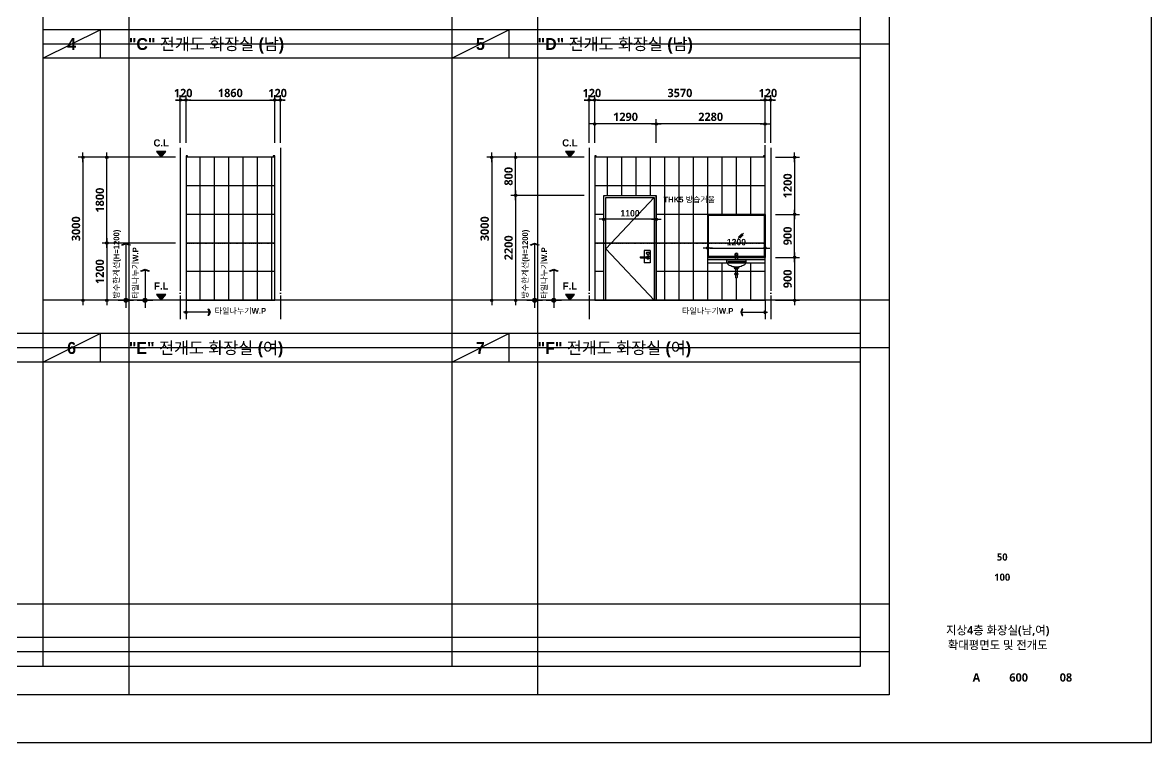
# Model space of a CAD drawing. Header units: millimetres. Extents: x 0 to 336000, y 0 to 30768.
# Drawn here: x 312335 to 336000, y 0 to 15100 of the extents above; entities that cross this region are included whole.
import ezdxf
from ezdxf.enums import TextEntityAlignment as Align

# ---------------------------------------------------------------- set-up
doc = ezdxf.new("R2010")
doc.units = ezdxf.units.MM
doc.header["$LTSCALE"] = 50
doc.linetypes.add('CEN', pattern=[62, 60, -1, 0, -1])
doc.linetypes.add('HID', pattern=[0.5, 0.25, -0.25])
doc.layers.get('Defpoints').update_dxf_attribs({"color": 153})
for name, color, linetype in [('A-ANNO-DIM', 4, 'Continuous'), ('A-ANNO-GRA1', 7, 'Continuous'), ('A-ANNO-LEAD', 4, 'Continuous'), ('A-ANNO-SYMB', 7, 'Continuous'), ('A-ANNO-TEXT1', 7, 'Continuous'), ('A-ANNO-TITL', 7, 'Continuous'), ('A-CEN', 1, 'CEN'), ('A-FLOR-TOIL-ELE1', 3, 'Continuous'), ('A-FLOR-TOIL-ELE2', 4, 'Continuous'), ('A-FLOR-TOIL-TILE', 8, 'Continuous'), ('A-ST-AXIS-DIM', 7, 'Continuous'), ('CEN', 1, 'Continuous'), ('DIM', 7, 'Continuous'), ('DOOR', 4, 'Continuous'), ('ELE2', 3, 'Continuous'), ('HAT', 5, 'Continuous'), ('HID', 7, 'HID'), ('TO', 4, 'Continuous'), ('WIN', 6, 'Continuous')]:
    doc.layers.add(name, color=color, linetype=linetype)
doc.layers.add('G(그리드1)', color=185, linetype='Continuous', plot=False)
doc.layers.add('G(그리드2)', color=235, linetype='Continuous', plot=False)
doc.styles.add('2020음성 1차', font='나눔고딕Bold.ttf')
doc.styles.add('SH_진천_나눔', font='')
doc.styles.get('SH_진천_나눔').set_extended_font_data('NanumGothic', bold=True)
doc.dimstyles.new('SHP 50', dxfattribs={"dimscale": 50, "dimtxt": 3.5, "dimasz": 1, "dimexe": 2, "dimexo": 2, "dimgap": 1, "dimtad": 1, "dimdec": 0, "dimzin": 0, "dimdsep": 46, "dimtxsty": 'SH_진천_나눔', "dimblk": 'DIMDOT', "dimcen": 0.09, "dimclrd": 256, "dimclre": 256, "dimclrt": 3, "dimadec": 0, "dimazin": 1, "dimtfac": 1, "dimtdec": 0, "dimtix": 1, "dimtmove": 2, "dimatfit": 0, "dimldrblk": 'DIMDOT', "dimfxl": 1, "dimtolj": 1, "dimtzin": 0, "dimlwd": -1, "dimlwe": -1, "dimarcsym": 0})
doc.dimstyles.new('SHP 50내부', dxfattribs={"dimscale": 50, "dimtxt": 2.7, "dimasz": 1, "dimexe": 2, "dimexo": 2, "dimgap": 1, "dimtad": 1, "dimdec": 0, "dimzin": 0, "dimdsep": 46, "dimtxsty": '2020음성 1차', "dimblk": 'DIMDOT', "dimcen": 0.09, "dimclrd": 256, "dimclre": 256, "dimclrt": 3, "dimadec": 0, "dimazin": 1, "dimtfac": 1, "dimtdec": 0, "dimtix": 1, "dimtmove": 2, "dimatfit": 0, "dimldrblk": 'DIMDOT', "dimfxl": 1, "dimtolj": 1, "dimtzin": 0, "dimlwd": -1, "dimlwe": -1, "dimarcsym": 0})

# ---------------------------------------------------------------- blocks, each defined once
blk = doc.blocks.new('DIMDOT')
at = {"color": 0}
blk.add_line((-2, 0), (2, 0), dxfattribs=at)
for radius in [0.5, 0.25]:
    blk.add_circle((0, 0), radius, dxfattribs=at)
blk = doc.blocks.new('*D23386')
at = {"layer": 'A-ST-AXIS-DIM'}
for p, q in [((315641, 12575), (315641, 13575)), ((315761, 12575), (315761, 13575)), ((315591, 13475), (315541, 13475)), ((315761, 13475), (315641, 13475)), ((315811, 13475), (315861, 13475))]:
    blk.add_line(p, q, dxfattribs=at)
at = {"layer": 'Defpoints', "color": 0}
for p in [(315641, 13475), (315641, 12475), (315761, 12475)]:
    blk.add_point(p, dxfattribs=at)
at = {"layer": 'A-ST-AXIS-DIM', "linetype": 'ByBlock', "xscale": 50, "yscale": 50, "zscale": 50}
blk.add_blockref('DIMDOT', (315641, 13475), dxfattribs=at)
at = {"layer": 'A-ST-AXIS-DIM', "linetype": 'ByBlock', "xscale": 50, "yscale": 50, "zscale": 50, "rotation": 180}
blk.add_blockref('DIMDOT', (315761, 13475), dxfattribs=at)
at = {"layer": 'A-ST-AXIS-DIM', "color": 3, "insert": (315701, 13621), "char_height": 175, "attachment_point": 5, "style": 'SH_진천_나눔'}
blk.add_mtext('\\A1;120', dxfattribs=at)
blk = doc.blocks.new('*D23387')
at = {"layer": 'A-ST-AXIS-DIM'}
for p, q in [((315761, 12575), (315761, 13575)), ((317621, 12575), (317621, 13575)), ((315811, 13475), (317571, 13475))]:
    blk.add_line(p, q, dxfattribs=at)
at = {"layer": 'Defpoints', "color": 0}
for p in [(317621, 13475), (315761, 12475), (317621, 12475)]:
    blk.add_point(p, dxfattribs=at)
at = {"layer": 'A-ST-AXIS-DIM', "linetype": 'ByBlock', "xscale": 50, "yscale": 50, "zscale": 50, "rotation": 180}
blk.add_blockref('DIMDOT', (315761, 13475), dxfattribs=at)
at = {"layer": 'A-ST-AXIS-DIM', "linetype": 'ByBlock', "xscale": 50, "yscale": 50, "zscale": 50}
blk.add_blockref('DIMDOT', (317621, 13475), dxfattribs=at)
at = {"layer": 'A-ST-AXIS-DIM', "color": 3, "insert": (316691, 13622), "char_height": 175, "attachment_point": 5, "style": 'SH_진천_나눔'}
blk.add_mtext('\\A1;1860', dxfattribs=at)
blk = doc.blocks.new('*D23388')
at = {"layer": 'A-ST-AXIS-DIM'}
for p, q in [((317621, 12575), (317621, 13575)), ((317741, 12575), (317741, 13575)), ((317571, 13475), (317521, 13475)), ((317621, 13475), (317741, 13475)), ((317791, 13475), (317841, 13475))]:
    blk.add_line(p, q, dxfattribs=at)
at = {"layer": 'Defpoints', "color": 0}
for p in [(317741, 13475), (317621, 12475), (317741, 12475)]:
    blk.add_point(p, dxfattribs=at)
at = {"layer": 'A-ST-AXIS-DIM', "linetype": 'ByBlock', "xscale": 50, "yscale": 50, "zscale": 50}
blk.add_blockref('DIMDOT', (317621, 13475), dxfattribs=at)
at = {"layer": 'A-ST-AXIS-DIM', "linetype": 'ByBlock', "xscale": 50, "yscale": 50, "zscale": 50, "rotation": 180}
blk.add_blockref('DIMDOT', (317741, 13475), dxfattribs=at)
at = {"layer": 'A-ST-AXIS-DIM', "color": 3, "insert": (317681, 13621), "char_height": 175, "attachment_point": 5, "style": 'SH_진천_나눔'}
blk.add_mtext('\\A1;120', dxfattribs=at)
blk = doc.blocks.new('*D23389')
at = {"layer": 'A-ST-AXIS-DIM'}
for p, q in [((315541, 12275), (313501, 12275)), ((313601, 12225), (313601, 9325)), ((315541, 9275), (313501, 9275))]:
    blk.add_line(p, q, dxfattribs=at)
at = {"layer": 'Defpoints', "color": 0}
for p in [(315641, 12275), (313601, 9275), (315641, 9275)]:
    blk.add_point(p, dxfattribs=at)
at = {"layer": 'A-ST-AXIS-DIM', "linetype": 'ByBlock', "xscale": 50, "yscale": 50, "zscale": 50}
for p, rotation in [((313601, 12275), 90), ((313601, 9275), 270)]:
    blk.add_blockref('DIMDOT', p, dxfattribs=dict(at, rotation=rotation))
at = {"layer": 'A-ST-AXIS-DIM', "color": 3, "insert": (313455, 10775), "char_height": 175, "attachment_point": 5, "rotation": 90, "style": 'SH_진천_나눔'}
blk.add_mtext('\\A1;3000', dxfattribs=at)
blk = doc.blocks.new('*D23390')
at = {"layer": 'A-ST-AXIS-DIM'}
for p, q in [((315541, 12275), (314001, 12275)), ((314101, 10525), (314101, 12225)), ((315541, 10475), (314001, 10475))]:
    blk.add_line(p, q, dxfattribs=at)
at = {"layer": 'Defpoints', "color": 0}
for p in [(314101, 12275), (315641, 12275), (315641, 10475)]:
    blk.add_point(p, dxfattribs=at)
at = {"layer": 'A-ST-AXIS-DIM', "linetype": 'ByBlock', "xscale": 50, "yscale": 50, "zscale": 50}
for p, rotation in [((314101, 12275), 90), ((314101, 10475), 270)]:
    blk.add_blockref('DIMDOT', p, dxfattribs=dict(at, rotation=rotation))
at = {"layer": 'A-ST-AXIS-DIM', "color": 3, "insert": (313955, 11375), "char_height": 175, "attachment_point": 5, "rotation": 90, "style": 'SH_진천_나눔'}
blk.add_mtext('\\A1;1800', dxfattribs=at)
blk = doc.blocks.new('*D23391')
at = {"layer": 'A-ST-AXIS-DIM'}
for p, q in [((315541, 10475), (314001, 10475)), ((314101, 10425), (314101, 9325)), ((315541, 9275), (314001, 9275))]:
    blk.add_line(p, q, dxfattribs=at)
at = {"layer": 'Defpoints', "color": 0}
for p in [(315641, 10475), (314101, 9275), (315641, 9275)]:
    blk.add_point(p, dxfattribs=at)
at = {"layer": 'A-ST-AXIS-DIM', "linetype": 'ByBlock', "xscale": 50, "yscale": 50, "zscale": 50}
for p, rotation in [((314101, 10475), 90), ((314101, 9275), 270)]:
    blk.add_blockref('DIMDOT', p, dxfattribs=dict(at, rotation=rotation))
at = {"layer": 'A-ST-AXIS-DIM', "color": 3, "insert": (313955, 9875), "char_height": 175, "attachment_point": 5, "rotation": 90, "style": 'SH_진천_나눔'}
blk.add_mtext('\\A1;1200', dxfattribs=at)
blk = doc.blocks.new('ARROWX')
blk.add_lwpolyline([(-0.2, -0.5), (-0.29, -0.46), (-0.11, 0), (-0.29, 0.46), (-0.2, 0.5), (0, 0)], close=True)
for points in [[(-0.2, 0.5), (-0.29, 0.46), (0, 0), (-0.11, 0)], [(0, 0), (-0.11, 0), (-0.2, -0.5), (-0.29, -0.46)]]:
    blk.add_solid(points)
blk = doc.blocks.new('Z_DOT')
at = {"layer": 'DIM', "color": 0}
for p, q in [((-3, 0), (3, 0)), ((0, -3), (0, 3))]:
    blk.add_line(p, q, dxfattribs=at)
for radius in [0.75, 0.375]:
    blk.add_circle((0, 0), radius, dxfattribs=at)
blk = doc.blocks.new('_CIDOTB')
at = {"color": 0, "linetype": 'ByBlock'}
blk.add_line((2, 0), (-1, 0), dxfattribs=at)
blk.add_circle((0, 0), 0.5, dxfattribs=at)
blk = doc.blocks.new('*D23392')
at = {"layer": 'A-ST-AXIS-DIM'}
for p, q in [((324210, 12575), (324210, 13575)), ((324330, 12575), (324330, 13575)), ((324160, 13475), (324110, 13475)), ((324330, 13475), (324210, 13475)), ((324380, 13475), (324430, 13475))]:
    blk.add_line(p, q, dxfattribs=at)
at = {"layer": 'Defpoints', "color": 0}
for p in [(324210, 13475), (324210, 12475), (324330, 12475)]:
    blk.add_point(p, dxfattribs=at)
at = {"layer": 'A-ST-AXIS-DIM', "linetype": 'ByBlock', "xscale": 50, "yscale": 50, "zscale": 50}
blk.add_blockref('DIMDOT', (324210, 13475), dxfattribs=at)
at = {"layer": 'A-ST-AXIS-DIM', "linetype": 'ByBlock', "xscale": 50, "yscale": 50, "zscale": 50, "rotation": 180}
blk.add_blockref('DIMDOT', (324330, 13475), dxfattribs=at)
at = {"layer": 'A-ST-AXIS-DIM', "color": 3, "insert": (324270, 13621), "char_height": 175, "attachment_point": 5, "style": 'SH_진천_나눔'}
blk.add_mtext('\\A1;120', dxfattribs=at)
blk = doc.blocks.new('*D23393')
at = {"layer": 'A-ST-AXIS-DIM'}
for p, q in [((324330, 12575), (324330, 13575)), ((327900, 12575), (327900, 13575)), ((324380, 13475), (327850, 13475))]:
    blk.add_line(p, q, dxfattribs=at)
at = {"layer": 'Defpoints', "color": 0}
for p in [(327900, 13475), (324330, 12475), (327900, 12475)]:
    blk.add_point(p, dxfattribs=at)
at = {"layer": 'A-ST-AXIS-DIM', "linetype": 'ByBlock', "xscale": 50, "yscale": 50, "zscale": 50, "rotation": 180}
blk.add_blockref('DIMDOT', (324330, 13475), dxfattribs=at)
at = {"layer": 'A-ST-AXIS-DIM', "linetype": 'ByBlock', "xscale": 50, "yscale": 50, "zscale": 50}
blk.add_blockref('DIMDOT', (327900, 13475), dxfattribs=at)
at = {"layer": 'A-ST-AXIS-DIM', "color": 3, "insert": (326115, 13622), "char_height": 175, "attachment_point": 5, "style": 'SH_진천_나눔'}
blk.add_mtext('\\A1;3570', dxfattribs=at)
blk = doc.blocks.new('*D23394')
at = {"layer": 'A-ST-AXIS-DIM'}
for p, q in [((327900, 12575), (327900, 13575)), ((328020, 12575), (328020, 13575)), ((327850, 13475), (327800, 13475)), ((327900, 13475), (328020, 13475)), ((328070, 13475), (328120, 13475))]:
    blk.add_line(p, q, dxfattribs=at)
at = {"layer": 'Defpoints', "color": 0}
for p in [(328020, 13475), (327900, 12475), (328020, 12475)]:
    blk.add_point(p, dxfattribs=at)
at = {"layer": 'A-ST-AXIS-DIM', "linetype": 'ByBlock', "xscale": 50, "yscale": 50, "zscale": 50}
blk.add_blockref('DIMDOT', (327900, 13475), dxfattribs=at)
at = {"layer": 'A-ST-AXIS-DIM', "linetype": 'ByBlock', "xscale": 50, "yscale": 50, "zscale": 50, "rotation": 180}
blk.add_blockref('DIMDOT', (328020, 13475), dxfattribs=at)
at = {"layer": 'A-ST-AXIS-DIM', "color": 3, "insert": (327960, 13621), "char_height": 175, "attachment_point": 5, "style": 'SH_진천_나눔'}
blk.add_mtext('\\A1;120', dxfattribs=at)
blk = doc.blocks.new('*D23395')
at = {"layer": 'A-ST-AXIS-DIM'}
for p, q in [((324110, 12275), (322070, 12275)), ((322170, 12225), (322170, 9325)), ((324110, 9275), (322070, 9275))]:
    blk.add_line(p, q, dxfattribs=at)
at = {"layer": 'Defpoints', "color": 0}
for p in [(324210, 12275), (322170, 9275), (324210, 9275)]:
    blk.add_point(p, dxfattribs=at)
at = {"layer": 'A-ST-AXIS-DIM', "linetype": 'ByBlock', "xscale": 50, "yscale": 50, "zscale": 50}
for p, rotation in [((322170, 12275), 90), ((322170, 9275), 270)]:
    blk.add_blockref('DIMDOT', p, dxfattribs=dict(at, rotation=rotation))
at = {"layer": 'A-ST-AXIS-DIM', "color": 3, "insert": (322023, 10775), "char_height": 175, "attachment_point": 5, "rotation": 90, "style": 'SH_진천_나눔'}
blk.add_mtext('\\A1;3000', dxfattribs=at)
blk = doc.blocks.new('*D23396')
at = {"layer": 'A-ST-AXIS-DIM'}
for p, q in [((324110, 12275), (322570, 12275)), ((322670, 11525), (322670, 12225)), ((324110, 11475), (322570, 11475))]:
    blk.add_line(p, q, dxfattribs=at)
at = {"layer": 'Defpoints', "color": 0}
for p in [(322670, 12275), (324210, 12275), (324210, 11475)]:
    blk.add_point(p, dxfattribs=at)
at = {"layer": 'A-ST-AXIS-DIM', "linetype": 'ByBlock', "xscale": 50, "yscale": 50, "zscale": 50}
for p, rotation in [((322670, 12275), 90), ((322670, 11475), 270)]:
    blk.add_blockref('DIMDOT', p, dxfattribs=dict(at, rotation=rotation))
at = {"layer": 'A-ST-AXIS-DIM', "color": 3, "insert": (322523, 11875), "char_height": 175, "attachment_point": 5, "rotation": 90, "style": 'SH_진천_나눔'}
blk.add_mtext('\\A1;800', dxfattribs=at)
blk = doc.blocks.new('*D23397')
at = {"layer": 'A-ST-AXIS-DIM'}
for p, q in [((324110, 11475), (322570, 11475)), ((322670, 11425), (322670, 9325)), ((324110, 9275), (322570, 9275))]:
    blk.add_line(p, q, dxfattribs=at)
at = {"layer": 'Defpoints', "color": 0}
for p in [(324210, 11475), (322670, 9275), (324210, 9275)]:
    blk.add_point(p, dxfattribs=at)
at = {"layer": 'A-ST-AXIS-DIM', "linetype": 'ByBlock', "xscale": 50, "yscale": 50, "zscale": 50}
for p, rotation in [((322670, 11475), 90), ((322670, 9275), 270)]:
    blk.add_blockref('DIMDOT', p, dxfattribs=dict(at, rotation=rotation))
at = {"layer": 'A-ST-AXIS-DIM', "color": 3, "insert": (322524, 10375), "char_height": 175, "attachment_point": 5, "rotation": 90, "style": 'SH_진천_나눔'}
blk.add_mtext('\\A1;2200', dxfattribs=at)
blk = doc.blocks.new('*D23398')
at = {"layer": 'A-ST-AXIS-DIM'}
for p, q in [((328120, 11075), (328620, 11075)), ((328520, 10225), (328520, 11025)), ((328120, 10175), (328620, 10175))]:
    blk.add_line(p, q, dxfattribs=at)
at = {"layer": 'Defpoints', "color": 0}
for p in [(328020, 11075), (328520, 11075), (328020, 10175)]:
    blk.add_point(p, dxfattribs=at)
at = {"layer": 'A-ST-AXIS-DIM', "linetype": 'ByBlock', "xscale": 50, "yscale": 50, "zscale": 50}
for p, rotation in [((328520, 11075), 90), ((328520, 10175), 270)]:
    blk.add_blockref('DIMDOT', p, dxfattribs=dict(at, rotation=rotation))
at = {"layer": 'A-ST-AXIS-DIM', "color": 3, "insert": (328373, 10625), "char_height": 175, "attachment_point": 5, "rotation": 90, "style": 'SH_진천_나눔'}
blk.add_mtext('\\A1;900', dxfattribs=at)
blk = doc.blocks.new('*D23399')
at = {"layer": 'A-ST-AXIS-DIM'}
for p, q in [((328120, 12275), (328620, 12275)), ((328520, 12225), (328520, 11125)), ((328120, 11075), (328620, 11075))]:
    blk.add_line(p, q, dxfattribs=at)
at = {"layer": 'Defpoints', "color": 0}
for p in [(328020, 12275), (328020, 11075), (328520, 11075)]:
    blk.add_point(p, dxfattribs=at)
at = {"layer": 'A-ST-AXIS-DIM', "linetype": 'ByBlock', "xscale": 50, "yscale": 50, "zscale": 50}
for p, rotation in [((328520, 12275), 90), ((328520, 11075), 270)]:
    blk.add_blockref('DIMDOT', p, dxfattribs=dict(at, rotation=rotation))
at = {"layer": 'A-ST-AXIS-DIM', "color": 3, "insert": (328374, 11675), "char_height": 175, "attachment_point": 5, "rotation": 90, "style": 'SH_진천_나눔'}
blk.add_mtext('\\A1;1200', dxfattribs=at)
blk = doc.blocks.new('*D23400')
at = {"layer": 'A-ST-AXIS-DIM'}
for p, q in [((324330, 12575), (324330, 13075)), ((325620, 12575), (325620, 13075)), ((325570, 12975), (324380, 12975))]:
    blk.add_line(p, q, dxfattribs=at)
at = {"layer": 'Defpoints', "color": 0}
for p in [(324330, 12975), (324330, 12475), (325620, 12475)]:
    blk.add_point(p, dxfattribs=at)
at = {"layer": 'A-ST-AXIS-DIM', "linetype": 'ByBlock', "xscale": 50, "yscale": 50, "zscale": 50, "rotation": 180}
blk.add_blockref('DIMDOT', (324330, 12975), dxfattribs=at)
at = {"layer": 'A-ST-AXIS-DIM', "linetype": 'ByBlock', "xscale": 50, "yscale": 50, "zscale": 50}
blk.add_blockref('DIMDOT', (325620, 12975), dxfattribs=at)
at = {"layer": 'A-ST-AXIS-DIM', "color": 3, "insert": (324975, 13122), "char_height": 175, "attachment_point": 5, "style": 'SH_진천_나눔'}
blk.add_mtext('\\A1;1290', dxfattribs=at)
blk = doc.blocks.new('*D23401')
at = {"layer": 'A-ST-AXIS-DIM'}
for p, q in [((325620, 12575), (325620, 13075)), ((327900, 12575), (327900, 13075)), ((327850, 12975), (325670, 12975))]:
    blk.add_line(p, q, dxfattribs=at)
at = {"layer": 'Defpoints', "color": 0}
for p in [(325620, 12975), (325620, 12475), (327900, 12475)]:
    blk.add_point(p, dxfattribs=at)
at = {"layer": 'A-ST-AXIS-DIM', "linetype": 'ByBlock', "xscale": 50, "yscale": 50, "zscale": 50, "rotation": 180}
blk.add_blockref('DIMDOT', (325620, 12975), dxfattribs=at)
at = {"layer": 'A-ST-AXIS-DIM', "linetype": 'ByBlock', "xscale": 50, "yscale": 50, "zscale": 50}
blk.add_blockref('DIMDOT', (327900, 12975), dxfattribs=at)
at = {"layer": 'A-ST-AXIS-DIM', "color": 3, "insert": (326760, 13122), "char_height": 175, "attachment_point": 5, "style": 'SH_진천_나눔'}
blk.add_mtext('\\A1;2280', dxfattribs=at)
blk = doc.blocks.new('*D23402')
at = {"layer": 'A-ANNO-DIM'}
for p, q in [((324520, 10875), (324520, 11075)), ((325570, 10975), (324570, 10975)), ((325620, 10875), (325620, 11075))]:
    blk.add_line(p, q, dxfattribs=at)
at = {"layer": 'Defpoints', "color": 0}
for p in [(324520, 10975), (324520, 10775), (325620, 10775)]:
    blk.add_point(p, dxfattribs=at)
at = {"layer": 'A-ANNO-DIM', "linetype": 'ByBlock', "xscale": 50, "yscale": 50, "zscale": 50, "rotation": 180}
blk.add_blockref('DIMDOT', (324520, 10975), dxfattribs=at)
at = {"layer": 'A-ANNO-DIM', "linetype": 'ByBlock', "xscale": 50, "yscale": 50, "zscale": 50}
blk.add_blockref('DIMDOT', (325620, 10975), dxfattribs=at)
at = {"layer": 'A-ANNO-DIM', "color": 3, "insert": (325070, 11099), "char_height": 135, "attachment_point": 5, "style": '2020음성 1차'}
blk.add_mtext('\\A1;1100', dxfattribs=at)
blk = doc.blocks.new('레버형 수도꼭지')
at = {"layer": 'TO'}
h = blk.add_hatch(dxfattribs=at)
h.set_pattern_fill('ANSI37', color=256, scale=10, style=0)
h.set_pattern_definition([(45, (123210.5049, 58331.802), (-0.8838834765, 0.8838834765), []), (135, (123210.5049, 58331.802), (-0.8838834765, -0.8838834765), [])])
edge = h.paths.add_edge_path()
edge.add_ellipse((-228341, -110348), major_axis=(14.3, 0), ratio=0.258819, start_angle=22.7288, end_angle=90, ccw=False)
edge.add_ellipse((-228341, -110345), major_axis=(14.3, 0), ratio=0.258819, start_angle=270, end_angle=337.2712, ccw=False)
edge.add_line((-228341, -110349), (-228341, -110344))
edge = h.paths.add_edge_path()
edge.add_ellipse((-228341, -110348), major_axis=(14.3, 0), ratio=0.258819, start_angle=90, end_angle=157.2712, ccw=False)
edge.add_line((-228341, -110344), (-228341, -110349))
edge.add_ellipse((-228341, -110345), major_axis=(14.3, 0), ratio=0.258819, start_angle=202.7288, end_angle=270, ccw=False)
for p, q in [((-228374, -110300), (-228375, -110435)), ((-228375, -110435), (-228307, -110435)), ((-228374, -110297), (-228374, -110260)), ((-228374, -110297), (-228307, -110297)), ((-228374, -110300), (-228307, -110300)), ((-228361, -110310), (-228361, -110312)), ((-228358, -110336), (-228358, -110344)), ((-228357, -110348), (-228358, -110345)), ((-228325, -110348), (-228324, -110345)), ((-228324, -110336), (-228324, -110344)), ((-228320, -110312), (-228320, -110310)), ((-228307, -110297), (-228307, -110260)), ((-228307, -110300), (-228307, -110435))]:
    blk.add_line(p, q, dxfattribs=at)
for centre, radius, start, end in [((-228350, -110260), 24.5, 157.7871, 180), ((-228362, -110255), 11.4, 104.5511, 157.7871), ((-228233, -110338), 143, 163.5148, 164.4695), ((-228341, -110337), 95.7, 75.4489, 104.5511), ((-228320, -110255), 11.4, 22.2129, 75.4489), ((-228449, -110338), 143, 15.5305, 16.4852), ((-228332, -110260), 24.5, 0, 22.2129)]:
    blk.add_arc(centre, radius, start, end, dxfattribs=at)
at = {"layer": 'TO', "extrusion": (0, 0, -1)}
for centre, major_axis, ratio, start_param, end_param in [((-228361, -110310), (-0.625, 0.345), 0.985024, -0.521073, 0.03416), ((-228342, -110311), (19.7, 0), 0.087155, 1.571005, 3.055326), ((-228342, -110313), (-18.8, 5.9), 0.963674, 4.591114, 5.956008), ((-228341, -110344), (17.1, 0), 0.258819, 3.034181, 6.390597), ((-228341, -110336), (17.1, 0), 0.258819, 3.141593, 6.283185), ((-228341, -110348), (-15.7, 0), 0.258819, 3.141593, 9.424778), ((-228341, -110348), (-14.3, 0), 0.258819, 3.141593, 9.424778), ((-228341, -110345), (-14.3, 0), 0.258819, 3.538286, 5.886492), ((-228340, -110311), (-19.7, 0), 0.087155, 3.227859, 4.712181), ((-228340, -110313), (18.8, 5.9), 0.963674, 0.327177, 1.692071), ((-228321, -110310), (0.625, 0.345), 0.985024, -0.020425, 0.521078)]:
    blk.add_ellipse(centre, major_axis=major_axis, ratio=ratio, start_param=start_param, end_param=end_param, dxfattribs=at)
at = {"layer": 'TO'}
for points, knots in [([(-228374, -110263), (-228375, -110262), (-228374, -110261), (-228374, -110259), (-228374, -110258), (-228374, -110255), (-228373, -110253), (-228371, -110249), (-228369, -110247), (-228363, -110246), (-228361, -110246), (-228356, -110246), (-228354, -110246), (-228350, -110247), (-228348, -110247), (-228345, -110247), (-228343, -110247), (-228341, -110247)], [0, 0, 0, 0, 0.055247, 0.055247, 0.141133, 0.141133, 0.312907, 0.312907, 0.656453, 0.656453, 0.828227, 0.828227, 0.914113, 0.914113, 0.957057, 0.957057, 1, 1, 1, 1]), ([(-228361, -110313), (-228363, -110318), (-228364, -110322), (-228366, -110328), (-228367, -110329), (-228367, -110331), (-228368, -110332), (-228369, -110336), (-228370, -110339), (-228371, -110348), (-228371, -110354), (-228373, -110367), (-228373, -110374), (-228374, -110390), (-228374, -110398), (-228374, -110412), (-228374, -110417), (-228375, -110423), (-228375, -110426), (-228375, -110430), (-228375, -110433), (-228375, -110435)], [0, 0, 0, 0, 0.25, 0.25, 0.3125, 0.3125, 0.375, 0.375, 0.5, 0.5, 0.625, 0.625, 0.75, 0.75, 0.875, 0.875, 0.9375, 0.9375, 0.96875, 0.96875, 1, 1, 1, 1]), ([(-228341, -110250), (-228343, -110250), (-228344, -110250), (-228347, -110250), (-228348, -110250), (-228352, -110250), (-228354, -110249), (-228358, -110249), (-228361, -110248), (-228366, -110248), (-228369, -110248), (-228371, -110253), (-228372, -110255), (-228373, -110261), (-228373, -110265), (-228374, -110273), (-228374, -110278), (-228374, -110286), (-228374, -110289), (-228374, -110292), (-228374, -110294), (-228374, -110296), (-228374, -110297), (-228374, -110297)], [0, 0, 0, 0, 0.03125, 0.03125, 0.0625, 0.0625, 0.125, 0.125, 0.25, 0.25, 0.5, 0.5, 0.625, 0.625, 0.75, 0.75, 0.875, 0.875, 0.9375, 0.9375, 0.96875, 0.96875, 1, 1, 1, 1]), ([(-228374, -110297), (-228374, -110297), (-228374, -110296), (-228374, -110294), (-228374, -110293), (-228374, -110289), (-228374, -110287), (-228374, -110279), (-228374, -110275), (-228373, -110266), (-228372, -110263), (-228371, -110257), (-228371, -110255), (-228369, -110252), (-228368, -110251), (-228365, -110250), (-228363, -110250), (-228360, -110250), (-228358, -110251), (-228353, -110251), (-228351, -110252), (-228348, -110252), (-228347, -110252), (-228344, -110252), (-228343, -110252), (-228341, -110252)], [0, 0, 0, 0, 0.03125, 0.03125, 0.0625, 0.0625, 0.125, 0.125, 0.25, 0.25, 0.375, 0.375, 0.5, 0.5, 0.625, 0.625, 0.75, 0.75, 0.875, 0.875, 0.9375, 0.9375, 0.96875, 0.96875, 1, 1, 1, 1]), ([(-228374, -110300), (-228374, -110302), (-228374, -110303), (-228374, -110307), (-228374, -110308), (-228373, -110313), (-228373, -110315), (-228373, -110320), (-228372, -110323), (-228372, -110326), (-228372, -110328), (-228371, -110330), (-228371, -110331), (-228370, -110331), (-228370, -110330), (-228369, -110328), (-228369, -110326), (-228366, -110319), (-228364, -110314), (-228361, -110310)], [0, 0, 0, 0, 0.03125, 0.03125, 0.0625, 0.0625, 0.125, 0.125, 0.1875, 0.1875, 0.25, 0.25, 0.3125, 0.3125, 0.375, 0.375, 0.5, 0.5, 1, 1, 1, 1]), ([(-228370, -110329), (-228370, -110330), (-228370, -110330), (-228370, -110330), (-228370, -110330), (-228371, -110330), (-228371, -110330), (-228372, -110327), (-228372, -110323), (-228373, -110315), (-228373, -110313), (-228374, -110308), (-228374, -110307), (-228374, -110303), (-228374, -110302), (-228374, -110300)], [0, 0, 0, 0, 0.054942, 0.054942, 0.140857, 0.140857, 0.312685, 0.312685, 0.656343, 0.656343, 0.828171, 0.828171, 0.914086, 0.914086, 1, 1, 1, 1]), ([(-228374, -110435), (-228374, -110433), (-228374, -110431), (-228374, -110428), (-228374, -110426), (-228373, -110421), (-228373, -110418), (-228372, -110407), (-228372, -110401), (-228370, -110389), (-228369, -110383), (-228367, -110373), (-228365, -110368), (-228363, -110360), (-228361, -110357), (-228358, -110352), (-228357, -110350), (-228356, -110349)], [0, 0, 0, 0, 0.0404138, 0.0404138, 0.0808277, 0.0808277, 0.1616554, 0.1616554, 0.3233107, 0.3233107, 0.4849661, 0.4849661, 0.6466214, 0.6466214, 0.8082768, 0.8082768, 0.9542949, 0.9542949, 0.9542949, 0.9542949]), ([(-228370, -110330), (-228370, -110330), (-228370, -110330), (-228370, -110330), (-228370, -110329), (-228369, -110329), (-228369, -110328), (-228369, -110327), (-228368, -110325), (-228367, -110323), (-228367, -110321), (-228366, -110319), (-228365, -110316), (-228363, -110314), (-228362, -110312), (-228362, -110310), (-228361, -110310)], [0, 0, 0, 0, 0.008544, 0.024611, 0.042457, 0.061431, 0.092477, 0.143193, 0.194133, 0.291303, 0.393966, 0.504737, 0.622577, 0.748222, 0.885676, 1, 1, 1, 1]), ([(-228341, -110245), (-228343, -110245), (-228345, -110245), (-228348, -110245), (-228349, -110245), (-228353, -110244), (-228355, -110244), (-228358, -110244), (-228359, -110244), (-228362, -110244), (-228363, -110244), (-228364, -110244), (-228365, -110244), (-228366, -110245)], [0, 0, 0, 0, 0.10427, 0.10427, 0.20854, 0.20854, 0.417079, 0.417079, 0.625619, 0.625619, 0.834159, 0.834159, 1, 1, 1, 1]), ([(-228361, -110310), (-228361, -110309), (-228359, -110308), (-228352, -110306), (-228347, -110305), (-228342, -110305)], [0, 0, 0, 0, 0.5, 0.5, 1, 1, 1, 1]), ([(-228361, -110310), (-228361, -110310), (-228361, -110309), (-228361, -110309), (-228360, -110309), (-228360, -110308), (-228360, -110308), (-228360, -110308)], [0, 0, 0, 0, 0.059607, 0.291171, 0.606391, 0.932673, 1, 1, 1, 1]), ([(-228361, -110312), (-228361, -110312), (-228361, -110312), (-228361, -110312), (-228361, -110312), (-228361, -110312), (-228361, -110312), (-228361, -110313), (-228361, -110313), (-228361, -110313), (-228361, -110313), (-228361, -110313), (-228361, -110313)], [0, 0, 0, 0, 0.175016, 0.175016, 0.175016, 0.450335, 0.450335, 0.450335, 0.724932, 0.724932, 0.724932, 1, 1, 1, 1]), ([(-228342, -110304), (-228347, -110304), (-228351, -110305), (-228357, -110307), (-228358, -110307), (-228359, -110308)], [0, 0, 0, 0, 0.632436, 0.632436, 1, 1, 1, 1]), ([(-228316, -110245), (-228317, -110244), (-228317, -110244), (-228320, -110244), (-228322, -110244), (-228327, -110244), (-228329, -110244), (-228332, -110245), (-228334, -110245), (-228337, -110245), (-228339, -110245), (-228341, -110245)], [0, 0, 0, 0, 0.176828, 0.176828, 0.588414, 0.588414, 0.794207, 0.794207, 0.897103, 0.897103, 1, 1, 1, 1]), ([(-228307, -110263), (-228307, -110262), (-228307, -110261), (-228307, -110259), (-228308, -110258), (-228308, -110255), (-228309, -110253), (-228311, -110249), (-228313, -110247), (-228319, -110246), (-228321, -110246), (-228326, -110246), (-228328, -110246), (-228332, -110247), (-228333, -110247), (-228337, -110247), (-228339, -110247), (-228341, -110247)], [0, 0, 0, 0, 0.055247, 0.055247, 0.141133, 0.141133, 0.312907, 0.312907, 0.656453, 0.656453, 0.828227, 0.828227, 0.914113, 0.914113, 0.957057, 0.957057, 1, 1, 1, 1]), ([(-228307, -110297), (-228307, -110297), (-228307, -110296), (-228307, -110294), (-228307, -110292), (-228307, -110289), (-228307, -110286), (-228308, -110278), (-228308, -110274), (-228308, -110265), (-228309, -110261), (-228310, -110255), (-228310, -110253), (-228312, -110250), (-228313, -110249), (-228316, -110248), (-228317, -110248), (-228321, -110248), (-228323, -110249), (-228328, -110249), (-228330, -110250), (-228333, -110250), (-228335, -110250), (-228337, -110250), (-228339, -110250), (-228341, -110250)], [0, 0, 0, 0, 0.029977, 0.029977, 0.061268, 0.061268, 0.12385, 0.12385, 0.249014, 0.249014, 0.374179, 0.374179, 0.499343, 0.499343, 0.624507, 0.624507, 0.749671, 0.749671, 0.874836, 0.874836, 0.937418, 0.937418, 0.968709, 0.968709, 1, 1, 1, 1]), ([(-228341, -110252), (-228339, -110252), (-228338, -110252), (-228335, -110252), (-228334, -110252), (-228330, -110252), (-228329, -110251), (-228324, -110251), (-228322, -110250), (-228316, -110250), (-228314, -110250), (-228311, -110255), (-228310, -110257), (-228309, -110263), (-228309, -110266), (-228308, -110275), (-228308, -110279), (-228308, -110287), (-228307, -110289), (-228307, -110293), (-228307, -110294), (-228307, -110296), (-228307, -110297), (-228307, -110297)], [0, 0, 0, 0, 0.03125, 0.03125, 0.0625, 0.0625, 0.125, 0.125, 0.25, 0.25, 0.5, 0.5, 0.625, 0.625, 0.75, 0.75, 0.875, 0.875, 0.9375, 0.9375, 0.96875, 0.96875, 1, 1, 1, 1]), ([(-228322, -110308), (-228323, -110307), (-228325, -110307), (-228330, -110305), (-228335, -110304), (-228340, -110304)], [0, 0, 0, 0, 0.361277, 0.361277, 1, 1, 1, 1]), ([(-228340, -110305), (-228335, -110305), (-228330, -110306), (-228323, -110308), (-228321, -110309), (-228320, -110310)], [0, 0, 0, 0, 0.5, 0.5, 1, 1, 1, 1]), ([(-228326, -110349), (-228325, -110350), (-228323, -110352), (-228321, -110357), (-228319, -110360), (-228317, -110368), (-228315, -110373), (-228313, -110383), (-228312, -110388), (-228310, -110401), (-228310, -110407), (-228309, -110418), (-228308, -110421), (-228308, -110426), (-228308, -110428), (-228308, -110431), (-228308, -110433), (-228307, -110435)], [0.047962, 0.047962, 0.047962, 0.047962, 0.1919518, 0.1919518, 0.3535615, 0.3535615, 0.5151711, 0.5151711, 0.6767807, 0.6767807, 0.8383904, 0.8383904, 0.9191952, 0.9191952, 0.9595976, 0.9595976, 1, 1, 1, 1]), ([(-228322, -110308), (-228322, -110308), (-228322, -110308), (-228321, -110309), (-228321, -110309), (-228321, -110309), (-228321, -110310), (-228321, -110310)], [0, 0, 0, 0, 0.069955, 0.366618, 0.668091, 0.949781, 1, 1, 1, 1]), ([(-228321, -110310), (-228320, -110310), (-228320, -110311), (-228319, -110313), (-228317, -110316), (-228316, -110318), (-228315, -110321), (-228314, -110323), (-228313, -110325), (-228313, -110327), (-228312, -110329), (-228312, -110330), (-228312, -110330), (-228312, -110330), (-228312, -110330), (-228312, -110330)], [0, 0, 0, 0, 0.080269, 0.228603, 0.371615, 0.492812, 0.604279, 0.709069, 0.806733, 0.896616, 0.944459, 0.967209, 0.984736, 0.999101, 1, 1, 1, 1]), ([(-228320, -110310), (-228318, -110314), (-228316, -110319), (-228313, -110326), (-228313, -110328), (-228312, -110330), (-228312, -110331), (-228311, -110331), (-228311, -110330), (-228310, -110327), (-228309, -110323), (-228309, -110315), (-228308, -110313), (-228308, -110308), (-228308, -110307), (-228308, -110303), (-228308, -110302), (-228308, -110300)], [0, 0, 0, 0, 0.5, 0.5, 0.625, 0.625, 0.6875, 0.6875, 0.75, 0.75, 0.875, 0.875, 0.9375, 0.9375, 0.96875, 0.96875, 1, 1, 1, 1]), ([(-228320, -110313), (-228320, -110313), (-228320, -110313), (-228320, -110313), (-228320, -110313), (-228320, -110313), (-228320, -110312), (-228320, -110312), (-228320, -110312), (-228320, -110312), (-228320, -110312), (-228320, -110312), (-228320, -110312)], [0, 0, 0, 0, 0.275354, 0.275354, 0.275354, 0.550753, 0.550753, 0.550753, 0.825533, 0.825533, 0.825533, 1, 1, 1, 1]), ([(-228307, -110435), (-228307, -110433), (-228307, -110430), (-228307, -110426), (-228307, -110424), (-228307, -110417), (-228307, -110412), (-228308, -110399), (-228308, -110390), (-228309, -110375), (-228309, -110368), (-228310, -110355), (-228311, -110349), (-228312, -110340), (-228313, -110336), (-228314, -110332), (-228314, -110331), (-228315, -110329), (-228315, -110328), (-228317, -110322), (-228319, -110318), (-228320, -110313)], [0, 0, 0, 0, 0.03125, 0.03125, 0.0625, 0.0625, 0.125, 0.125, 0.25, 0.25, 0.375, 0.375, 0.5, 0.5, 0.625, 0.625, 0.6875, 0.6875, 0.75, 0.75, 1, 1, 1, 1]), ([(-228308, -110300), (-228308, -110302), (-228308, -110303), (-228308, -110306), (-228308, -110308), (-228308, -110312), (-228309, -110315), (-228309, -110323), (-228310, -110327), (-228311, -110330), (-228311, -110330), (-228312, -110331), (-228312, -110330), (-228312, -110330)], [0, 0, 0, 0, 0.086304, 0.086304, 0.172607, 0.172607, 0.345214, 0.345214, 0.690429, 0.690429, 0.863036, 0.863036, 1, 1, 1, 1])]:
    blk.add_open_spline(points, degree=3, knots=knots, dxfattribs=at)
for points, degree in [([(-228375, -110435), (-228375, -110421)], 1), ([(-228340, -110304), (-228341, -110304), (-228341, -110304), (-228342, -110304)], 3), ([(-228342, -110305), (-228341, -110305), (-228341, -110305), (-228340, -110305)], 3), ([(-228340, -110313), (-228341, -110313), (-228341, -110313), (-228342, -110313)], 3), ([(-228312, -110330), (-228312, -110330)], 1), ([(-228307, -110421), (-228307, -110435)], 1)]:
    blk.add_open_spline(points, degree=degree, dxfattribs=at)
blk = doc.blocks.new('*D23403')
at = {"layer": 'A-ANNO-DIM'}
for p, q in [((327900, 10275), (327900, 10470)), ((326700, 10375), (326700, 10270)), ((326750, 10370), (327850, 10370))]:
    blk.add_line(p, q, dxfattribs=at)
at = {"layer": 'Defpoints', "color": 0}
for p in [(326700, 10475), (327900, 10370), (327900, 10175)]:
    blk.add_point(p, dxfattribs=at)
at = {"layer": 'A-ANNO-DIM', "linetype": 'ByBlock', "xscale": 50, "yscale": 50, "zscale": 50, "rotation": 180}
blk.add_blockref('DIMDOT', (326700, 10370), dxfattribs=at)
at = {"layer": 'A-ANNO-DIM', "linetype": 'ByBlock', "xscale": 50, "yscale": 50, "zscale": 50}
blk.add_blockref('DIMDOT', (327900, 10370), dxfattribs=at)
at = {"layer": 'A-ANNO-DIM', "color": 3, "insert": (327300, 10494), "char_height": 135, "attachment_point": 5, "style": '2020음성 1차'}
blk.add_mtext('\\A1;1200', dxfattribs=at)
blk = doc.blocks.new('*D23404')
at = {"layer": 'A-ST-AXIS-DIM'}
for p, q in [((328120, 10175), (328620, 10175)), ((328520, 10125), (328520, 9325)), ((328120, 9275), (328620, 9275))]:
    blk.add_line(p, q, dxfattribs=at)
at = {"layer": 'Defpoints', "color": 0}
for p in [(328020, 10175), (328020, 9275), (328520, 9275)]:
    blk.add_point(p, dxfattribs=at)
at = {"layer": 'A-ST-AXIS-DIM', "linetype": 'ByBlock', "xscale": 50, "yscale": 50, "zscale": 50}
for p, rotation in [((328520, 10175), 90), ((328520, 9275), 270)]:
    blk.add_blockref('DIMDOT', p, dxfattribs=dict(at, rotation=rotation))
at = {"layer": 'A-ST-AXIS-DIM', "color": 3, "insert": (328373, 9725), "char_height": 175, "attachment_point": 5, "rotation": 90, "style": 'SH_진천_나눔'}
blk.add_mtext('\\A1;900', dxfattribs=at)

msp = doc.modelspace()

# ---------------------------------------------------------------- hatches: boundary and pattern name
at = {"layer": 'A-ANNO-SYMB', "transparency": 33554687}
h = msp.add_hatch(color=256, dxfattribs=at)
h.dxf.hatch_style = 1
h.paths.add_polyline_path([(315336.8, 12395.5), (315145.8, 12395.5), (315241.3, 12275)])
h = msp.add_hatch(color=256, dxfattribs=at)
h.dxf.hatch_style = 1
h.paths.add_polyline_path([(323905.5, 12395.5), (323714.5, 12395.5), (323810, 12275)])
h = msp.add_hatch(color=256, dxfattribs=at)
h.dxf.hatch_style = 1
h.paths.add_polyline_path([(315336.8, 9395.5), (315145.8, 9395.5), (315241.3, 9275)])
h = msp.add_hatch(color=256, dxfattribs=at)
h.dxf.hatch_style = 1
h.paths.add_polyline_path([(323905.5, 9395.5), (323714.5, 9395.5), (323810, 9275)])

# ---------------------------------------------------------------- linework, layer by layer
at = {"layer": 'A-ANNO-GRA1'}
for p, q in [((312762.6, 27100), (312762.6, 1600)), ((321331.3, 27100), (321331.3, 1600)), ((329900, 14950), (312762.6, 14950)), ((313962.6, 14950), (313962.6, 14350)), ((313962.6, 14950), (313962.6, 14350)), ((322531.3, 14950), (322531.3, 14350)), ((322531.3, 14950), (322531.3, 14350)), ((329900, 14350), (312762.6, 14350)), ((329900, 8575), (295625.2, 8575)), ((313962.6, 8575), (313962.6, 7975)), ((313962.6, 8575), (313962.6, 7975)), ((322531.3, 8575), (322531.3, 7975)), ((322531.3, 8575), (322531.3, 7975)), ((329900, 7975), (295625.2, 7975)), ((329900, 2200), (295625.2, 2200))]:
    msp.add_line(p, q, dxfattribs=at)
msp.add_lwpolyline([(295625.2, 27100), (295625.2, 1600), (329900, 1600), (329900, 27100)], close=True, dxfattribs=at)
at = {"layer": 'A-ANNO-LEAD'}
msp.add_lwpolyline([(327491.4, 10955.1, 0, 40, 0), (327424.6, 11054.8, 0, 0, 0), (327202.6, 11385.8, 0, 0, 0), (326952.6, 11385.8, 0, 0, 0)], format="xyseb", dxfattribs=at)
at = {"layer": 'A-ANNO-SYMB'}
for p, q in [((314501.3, 10456.4), (314501.3, 9376.4)), ((323070, 10456.4), (323070, 9376.4)), ((314901.3, 9900.4), (314901.3, 9437)), ((323470, 9900.4), (323470, 9437)), ((316247.4, 9025), (315861.3, 9025)), ((327413.9, 9025), (327800, 9025))]:
    msp.add_line(p, q, dxfattribs=at)
at = {"layer": 'A-ANNO-SYMB', "transparency": 33554687}
for points in [[(315336.8, 12395.5), (315145.8, 12395.5), (315241.3, 12275)], [(323905.5, 12395.5), (323714.5, 12395.5), (323810, 12275)], [(315336.8, 9395.5), (315145.8, 9395.5), (315241.3, 9275)], [(323905.5, 9395.5), (323714.5, 9395.5), (323810, 9275)]]:
    msp.add_lwpolyline(points, close=True, dxfattribs=at)
at = {"layer": 'A-CEN'}
for p, q in [((315641.3, 12475), (315641.3, 8875)), ((317741.3, 12475), (317741.3, 8875)), ((324210, 12475), (324210, 8875)), ((328020, 12475), (328020, 8875))]:
    msp.add_line(p, q, dxfattribs=at)
at = {"layer": 'A-FLOR-TOIL-ELE1'}
msp.add_lwpolyline([(325620, 9275), (324520, 9275), (324520, 11475), (325620, 11475)], close=True, dxfattribs=at)
at = {"layer": 'A-FLOR-TOIL-ELE2'}
for p, q in [((325286.5, 10182.9), (325443.6, 10187.6)), ((325363.9, 10320.8), (325363.9, 10185.2)), ((325494.8, 10320.8), (325363.9, 10320.8)), ((325494.8, 10320.8), (325494.8, 10059)), ((325286.5, 10167.1), (325443.6, 10162.4)), ((325363.9, 10164.8), (325363.9, 10059)), ((325494.8, 10059), (325363.9, 10059))]:
    msp.add_line(p, q, dxfattribs=at)
msp.add_lwpolyline([(324520, 9275), (324565, 9275), (324565, 11430), (325574.9, 11430), (325575, 9275)], dxfattribs=at)
for radius in [29.9, 24.7]:
    msp.add_circle((325445.1, 10260.1), radius, dxfattribs=at)
for centre, radius, start, end in [((325286.5, 10175), 7.85, 90, 270), ((325443.6, 10175), 31.4, 201.84858, 158.15142), ((325443.6, 10175), 20.4, 216.2414, 143.7586), ((325437.4, 10175), 14, 295.98923, 64.01077)]:
    msp.add_arc(centre, radius, start, end, dxfattribs=at)
at = {"layer": 'A-FLOR-TOIL-TILE'}
for p, q in [((327900, 9275), (327900, 12529.1)), ((317621.3, 12275), (315761.3, 12275)), ((316061.3, 9275), (316061.3, 12275)), ((316361.3, 9275), (316361.3, 12275)), ((316661.3, 9275), (316661.3, 12275)), ((316961.3, 9275), (316961.3, 12275)), ((317261.3, 9275), (317261.3, 12275)), ((317561.3, 9275), (317561.3, 12275)), ((327900, 12275), (324330, 12275)), ((324600, 11475), (324600, 12275)), ((324900, 11475), (324900, 12275)), ((325200, 11475), (325200, 12275)), ((325500, 11475), (325500, 12275)), ((325800, 9275), (325800, 12275)), ((326100, 9275), (326100, 12275)), ((326400, 9275), (326400, 12275)), ((326700, 9275), (326700, 12275)), ((327000, 11075), (327000, 12275)), ((327300, 11075), (327300, 12275)), ((327600, 11075), (327600, 12275)), ((317621.3, 11675), (315761.3, 11675)), ((327900, 11675), (324330, 11675)), ((317621.3, 11075), (315761.3, 11075)), ((324520, 11075), (324330, 11075)), ((327900, 11075), (325620, 11075)), ((317621.3, 10475), (315761.3, 10475)), ((327900, 10475), (324330, 10475)), ((327000, 9275), (327000, 10055)), ((327600, 9275), (327600, 10055)), ((317621.3, 9875), (315761.3, 9875)), ((324520, 9875), (324330, 9875)), ((327900, 9875), (325620, 9875)), ((327300, 9275), (327300, 9740))]:
    msp.add_line(p, q, dxfattribs=at)
at = {"layer": 'CEN'}
for p, q in [((315761.3, 9275), (315761.3, 8875)), ((327900, 9275), (327900, 8875))]:
    msp.add_line(p, q, dxfattribs=at)
at = {"layer": 'Defpoints'}
for points in [[(336000, 0), (336000, 29700), (294000, 29700), (294000, 0)], [(295025.2, 28700), (330500, 28700), (330500, 1000), (295025.2, 1000)]]:
    msp.add_lwpolyline(points, close=True, dxfattribs=at)
at = {"layer": 'DOOR'}
for p, q in [((324520, 11475), (325619.9, 11475)), ((324520, 9275), (324520, 11475)), ((325620, 9275), (325620, 11475)), ((325575, 9275), (324565, 9275))]:
    msp.add_line(p, q, dxfattribs=at)
msp.add_lwpolyline([(324520, 9275), (324520, 11475), (325619.9, 11475), (325620, 9275), (325575, 9275)], dxfattribs=at)
at = {"layer": 'ELE2'}
for points in [[(317621.3, 12275), (317621.3, 12305), (317591.3, 12305), (317591.3, 12275), (315791.3, 12275), (315791.3, 12305), (315761.3, 12305), (315761.3, 12275), (315761.3, 9275), (317621.3, 9275)], [(327900, 12275), (327900, 12305), (327870, 12305), (327870, 12275), (324360, 12275), (324360, 12305), (324330, 12305), (324330, 12275), (324330, 9275), (327900, 9275)]]:
    msp.add_lwpolyline(points, close=True, dxfattribs=at)
at = {"layer": 'G(그리드1)'}
for p, q in [((330500, 9275), (312762.6, 9275)), ((330500, 2900), (295025.2, 2900))]:
    msp.add_line(p, q, dxfattribs=at)
at = {"layer": 'G(그리드2)'}
for p, q in [((314562.6, 27100), (314562.6, 1000)), ((323131.3, 27100), (323131.3, 1000)), ((312762.6, 14350), (313962.6, 14950)), ((312762.6, 14350), (313962.6, 14950)), ((321331.3, 14350), (322531.3, 14950)), ((321331.3, 14350), (322531.3, 14950)), ((330500, 14650), (312762.6, 14650)), ((312762.6, 7975), (313962.6, 8575)), ((312762.6, 7975), (313962.6, 8575)), ((321331.3, 7975), (322531.3, 8575)), ((321331.3, 7975), (322531.3, 8575)), ((330500, 8275), (295025.2, 8275)), ((330500, 1900), (295025.2, 1900))]:
    msp.add_line(p, q, dxfattribs=at)
at = {"layer": 'HAT'}
for p, q in [((327335.6, 10568.1), (327449.4, 10681.9)), ((327345.2, 10601.9), (327414.8, 10671.5)), ((327371, 10576.1), (327440.7, 10645.9))]:
    msp.add_line(p, q, dxfattribs=at)
at = {"layer": 'HID'}
for p, q in [((315761.3, 10475), (317621.3, 10475)), ((324330, 10475), (327900, 10475))]:
    msp.add_line(p, q, dxfattribs=at)
at = {"layer": 'TO'}
for p, q in [((327900, 10165), (326700, 10165)), ((326700, 10055), (326700, 10165)), ((327900, 10125), (326700, 10125)), ((327900, 10055), (326700, 10055)), ((327120, 10090), (327480, 10090)), ((327250, 9975), (327300, 9975)), ((327330, 9945), (327270, 9945)), ((327300, 9975), (327350, 9975)), ((327900, 10055), (327900, 10165)), ((327330, 9935), (327275, 9935)), ((327320, 9930), (327280, 9930)), ((327315, 9925), (327285, 9925)), ((327285, 9851), (327285, 9799)), ((327315, 9851), (327315, 9799))]:
    msp.add_line(p, q, dxfattribs=at)
msp.add_lwpolyline([(326700, 10175), (326700, 10175), (326700, 11075), (327900, 11075), (327900, 10175), (326700, 10175)], dxfattribs=at)
msp.add_lwpolyline([(326718, 10193), (326718, 11057), (327882, 11057), (327882, 10193), (326718, 10193)], close=True, dxfattribs=at)
msp.add_lwpolyline([(327315, 9851, -0.5773503), (327315, 9799), (327315, 9755, -1), (327285, 9755), (327285, 9799, -0.5773503), (327285, 9851), (327285, 9925), (327280, 9925), (327280, 9930), (327275, 9930), (327275, 9935), (327270, 9935), (327270, 9945), (327260, 9945), (327250, 9975, -0.0790125), (327157.5, 10004.2, -0.1236286), (327110, 10045, -0.0378889), (327106.1, 10051.5, -0.0191953), (327100, 10065), (327100, 10115, -0.4142136), (327110, 10125), (327490, 10125, -0.4142136), (327500, 10115), (327500, 10065, -0.0191953), (327493.9, 10051.5, -0.0378889), (327490, 10045, -0.1236286), (327442.5, 10004.2, -0.0790125), (327350, 9975), (327340, 9945), (327330, 9945), (327330, 9935), (327325, 9935), (327325, 9930), (327320, 9930), (327320, 9925), (327315, 9925)], format="xyb", close=True, dxfattribs=at)
for centre, start, end in [((327110, 10065), 180, 270), ((327490, 10065), 270, 0)]:
    msp.add_arc(centre, 10, start, end, dxfattribs=at)
at = {"layer": 'WIN', "color": 1, "linetype": 'HID', "ltscale": 400}
msp.add_lwpolyline([(325574.9, 11430), (324564.9, 10352.5), (325574.9, 9275)], dxfattribs=at)

# ---------------------------------------------------------------- block references
at = {"layer": 'A-ANNO-SYMB'}
for name, p, xscale, yscale, zscale, rotation in [('ARROWX', (314501.3, 10475), 172.7999999999884, 172.7999999999884, 172.7999999999884, 90), ('ARROWX', (323070, 10475), 172.7999999999884, 172.7999999999884, 172.7999999999884, 90), ('ARROWX', (314901.3, 9926.2), 172.7999999999884, 172.7999999999884, 172.7999999999884, 90), ('ARROWX', (323470, 9926.2), 172.7999999999884, 172.7999999999884, 172.7999999999884, 90), ('Z_DOT', (314501.3, 9275), 54, 54, 54, 270), ('Z_DOT', (314901.3, 9275), 54, 54, 54, 270), ('Z_DOT', (323070, 9275), 54, 54, 54, 270), ('Z_DOT', (323470, 9275), 54, 54, 54, 270)]:
    msp.add_blockref(name, p, dxfattribs=dict(at, xscale=xscale, yscale=yscale, zscale=zscale, rotation=rotation))
for name, p, xscale, yscale, zscale in [('_CIDOTB', (315761.3, 9025), 50, 50, 50), ('ARROWX', (316268.9, 9025), 144, 144, 144), ('ARROWX', (327392.3, 9025), -144, 144, 144), ('_CIDOTB', (327900, 9025), -50, 50, 50)]:
    msp.add_blockref(name, p, dxfattribs=dict(at, xscale=xscale, yscale=yscale, zscale=zscale))
at = {"layer": 'TO', "xscale": 0.6999999999534339, "yscale": 0.6999999999534339, "zscale": 0.6999999999534339}
msp.add_blockref('레버형 수도꼭지', (487138.6, 87429.8), dxfattribs=at)

# ---------------------------------------------------------------- texts
at = {"layer": 'A-ANNO-GRA1', "style": '2020음성 1차'}
msp.add_text('6', height=250, dxfattribs=at).set_placement((313362.6, 8275), align=Align.MIDDLE_CENTER)
at = {"layer": 'A-ANNO-TEXT1', "style": '2020음성 1차'}
for s, height, p in [('4', 250, (313362.6, 14650)), ('4', 250, (313362.6, 14650)), ('5', 250, (321931.3, 14650)), ('5', 250, (321931.3, 14650)), ('C.L', 150, (315241.3, 12575.5)), ('C.L', 150, (323810, 12575.5)), ('F.L', 150, (315241.3, 9575.5)), ('F.L', 150, (323810, 9575.5)), ('6', 250, (313362.6, 8275)), ('7', 250, (321931.3, 8275)), ('7', 250, (321931.3, 8275))]:
    msp.add_text(s, height=height, dxfattribs=at).set_placement(p, align=Align.MIDDLE_CENTER)
for s, height, p in [('"C" 전개도', 250, (314562.6, 14650)), ('"C" 전개도 화장실 (남)', 250, (314562.6, 14650)), ('"D" 전개도', 250, (323131.3, 14650)), ('"D" 전개도 화장실 (남)', 250, (323131.3, 14650)), ('타일나누기W.P', 120, (316364.2, 9051.4)), ('타일나누기W.P', 120, (326160.7, 9051.4)), ('"E" 전개도', 250, (314562.6, 8275)), ('"E" 전개도 화장실 (여)', 250, (314562.6, 8275)), ('"F" 전개도', 250, (323131.3, 8275)), ('"F" 전개도 화장실 (여)', 250, (323131.3, 8275))]:
    msp.add_text(s, height=height, dxfattribs=at).set_placement(p, align=Align.MIDDLE_LEFT)
msp.add_text('THK5 방습거울', height=120, dxfattribs=at).set_placement((325770.3, 11327.2))
for s, p in [('방수한계선(H=1200)', (314361.1, 9309.9)), ('방수한계선(H=1200)', (322929.8, 9309.9)), ('타일나누기W.P', (314761.1, 9309.9)), ('타일나누기W.P', (323329.8, 9309.9))]:
    msp.add_text(s, height=120, rotation=90, dxfattribs=at).set_placement(p)
at = {"layer": 'A-ANNO-TITL', "style": 'SH_진천_나눔'}
for s, height, p in [('50', 150, (332872.6, 3888.9)), ('100', 150, (332872.6, 3466.7)), ('지상4층 화장실(남,여)', 175, (332778.4, 2348.6)), ('확대평면도 및 전개도', 175, (332778.4, 2048.6)), ('A', 175, (332331.3, 1363.5)), ('600', 175, (333216.8, 1363.5)), ('08', 175, (334207.9, 1363.5))]:
    msp.add_text(s, height=height, dxfattribs=at).set_placement(p, align=Align.MIDDLE)

# ---------------------------------------------------------------- dimensions: what is measured, and where the dimension line sits
at = {"layer": 'A-ANNO-DIM'}
for base, p1, p2, angle, picture, middle in [((324520, 10975), (325620, 10775), (324520, 10775), 180, '*D23402', (325070, 11099)), ((327900, 10370), (326700, 10475), (327900, 10175), 0, '*D23403', (327300, 10494.2))]:
    dim = msp.add_linear_dim(base=base, p1=p1, p2=p2, angle=angle, dimstyle='SHP 50내부', override={"dimtxsty": '2020음성 1차', "dimldrblk": 'DIMDOT'}, dxfattribs=at)
    dim.commit()
    dim.dimension.update_dxf_attribs({"geometry": picture, "text_midpoint": middle})
at = {"layer": 'A-ST-AXIS-DIM'}
for base, p1, p2, picture, middle in [((315641.3, 13475), (315761.3, 12475), (315641.3, 12475), '*D23386', (315701.3, 13621.2)), ((324210, 13475), (324330, 12475), (324210, 12475), '*D23392', (324270, 13621.2)), ((324330, 12975), (325620, 12475), (324330, 12475), '*D23400', (324975, 13121.6)), ((325620, 12975), (327900, 12475), (325620, 12475), '*D23401', (326760, 13121.6))]:
    dim = msp.add_linear_dim(base=base, p1=p1, p2=p2, dimstyle='SHP 50', override={"dimtxsty": 'SH_진천_나눔', "dimldrblk": 'DIMDOT'}, dxfattribs=at)
    dim.commit()
    dim.dimension.update_dxf_attribs({"geometry": picture, "text_midpoint": middle})
for base, p1, p2, angle, picture, middle in [((317621.3, 13475), (315761.3, 12475), (317621.3, 12475), 180, '*D23387', (316691.3, 13621.6)), ((317741.3, 13475), (317621.3, 12475), (317741.3, 12475), 180, '*D23388', (317681.3, 13621.2)), ((327900, 13475), (324330, 12475), (327900, 12475), 180, '*D23393', (326115, 13621.6)), ((328020, 13475), (327900, 12475), (328020, 12475), 180, '*D23394', (327960, 13621.2)), ((313601.3, 9275), (315641.3, 12275), (315641.3, 9275), 270, '*D23389', (313454.7, 10775)), ((314101.3, 12275), (315641.3, 10475), (315641.3, 12275), 90, '*D23390', (313954.7, 11375)), ((322170, 9275), (324210, 12275), (324210, 9275), 270, '*D23395', (322023.4, 10775)), ((322670, 12275), (324210, 11475), (324210, 12275), 90, '*D23396', (322523.4, 11875)), ((328520, 11075), (328020, 12275), (328020, 11075), 270, '*D23399', (328373.8, 11675)), ((322670, 9275), (324210, 11475), (324210, 9275), 270, '*D23397', (322523.8, 10375)), ((328520, 11075), (328020, 10175), (328020, 11075), 90, '*D23398', (328373.4, 10625)), ((314101.3, 9275), (315641.3, 10475), (315641.3, 9275), 270, '*D23391', (313955.1, 9875)), ((328520, 9275), (328020, 10175), (328020, 9275), 270, '*D23404', (328373.4, 9725))]:
    dim = msp.add_linear_dim(base=base, p1=p1, p2=p2, angle=angle, dimstyle='SHP 50', override={"dimtxsty": 'SH_진천_나눔', "dimldrblk": 'DIMDOT'}, dxfattribs=at)
    dim.commit()
    dim.dimension.update_dxf_attribs({"geometry": picture, "text_midpoint": middle})

doc.saveas('drawing.dxf')
